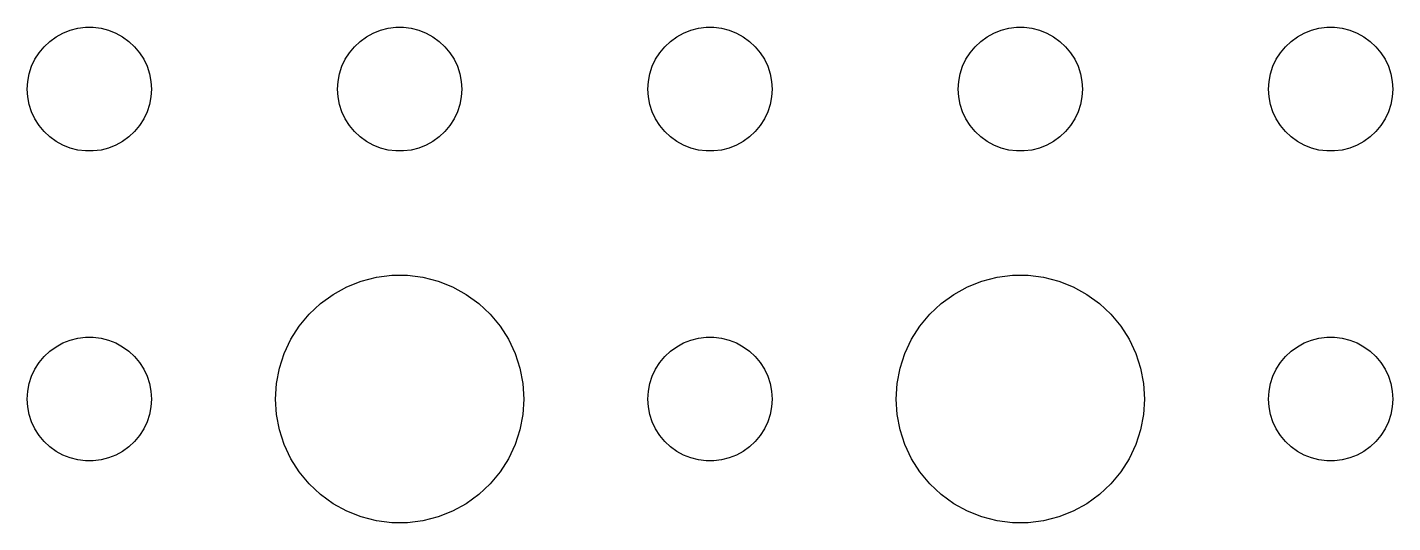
# Model space of a CAD drawing. Header units: metres. Extents: x -150 to 150, y -149 to 149.
# Drawn here: x -76.5 to -43.5, y -40.49 to -28.5 of the extents above; entities that cross this region are included whole.
import ezdxf

# ---------------------------------------------------------------- set-up
doc = ezdxf.new("R2010")
doc.units = ezdxf.units.M

msp = doc.modelspace()

# ---------------------------------------------------------------- linework, layer by layer
for p, q in [((-75.8037, -28.7335), (-75.6387, -28.6427)), ((-75.6387, -28.6427), (-75.4635, -28.5734)), ((-75.4635, -28.5734), (-75.2811, -28.5266)), ((-75.2811, -28.5266), (-75.0942, -28.503)), ((-75.0942, -28.503), (-74.9058, -28.503)), ((-74.9058, -28.503), (-74.7189, -28.5266)), ((-74.7189, -28.5266), (-74.5365, -28.5734)), ((-74.5365, -28.5734), (-74.3613, -28.6427)), ((-74.3613, -28.6427), (-74.1963, -28.7335)), ((-68.3037, -28.7335), (-68.1387, -28.6427)), ((-68.1387, -28.6427), (-67.9635, -28.5734)), ((-67.9635, -28.5734), (-67.7811, -28.5266)), ((-67.7811, -28.5266), (-67.5942, -28.503)), ((-67.5942, -28.503), (-67.4058, -28.503)), ((-67.4058, -28.503), (-67.2189, -28.5266)), ((-67.2189, -28.5266), (-67.0365, -28.5734)), ((-67.0365, -28.5734), (-66.8613, -28.6427)), ((-66.8613, -28.6427), (-66.6963, -28.7335)), ((-60.8037, -28.7335), (-60.6387, -28.6427)), ((-60.6387, -28.6427), (-60.4635, -28.5734)), ((-60.4635, -28.5734), (-60.2811, -28.5266)), ((-60.2811, -28.5266), (-60.0942, -28.503)), ((-60.0942, -28.503), (-59.9058, -28.503)), ((-59.9058, -28.503), (-59.7189, -28.5266)), ((-59.7189, -28.5266), (-59.5365, -28.5734)), ((-59.5365, -28.5734), (-59.3613, -28.6427)), ((-59.3613, -28.6427), (-59.1963, -28.7335)), ((-53.3037, -28.7335), (-53.1387, -28.6427)), ((-53.1387, -28.6427), (-52.9635, -28.5734)), ((-52.9635, -28.5734), (-52.7811, -28.5266)), ((-52.7811, -28.5266), (-52.5942, -28.503)), ((-52.5942, -28.503), (-52.4058, -28.503)), ((-52.4058, -28.503), (-52.2189, -28.5266)), ((-52.2189, -28.5266), (-52.0365, -28.5734)), ((-52.0365, -28.5734), (-51.8613, -28.6427)), ((-51.8613, -28.6427), (-51.6963, -28.7335)), ((-45.8037, -28.7335), (-45.6387, -28.6427)), ((-45.6387, -28.6427), (-45.4635, -28.5734)), ((-45.4635, -28.5734), (-45.2811, -28.5266)), ((-45.2811, -28.5266), (-45.0942, -28.503)), ((-45.0942, -28.503), (-44.9058, -28.503)), ((-44.9058, -28.503), (-44.7189, -28.5266)), ((-44.7189, -28.5266), (-44.5365, -28.5734)), ((-44.5365, -28.5734), (-44.3613, -28.6427)), ((-44.3613, -28.6427), (-44.1963, -28.7335)), ((-76.2135, -29.1183), (-76.0934, -28.9732)), ((-76.0934, -28.9732), (-75.9561, -28.8442)), ((-75.9561, -28.8442), (-75.8037, -28.7335)), ((-74.1963, -28.7335), (-74.0439, -28.8442)), ((-74.0439, -28.8442), (-73.9065, -28.9732)), ((-73.9065, -28.9732), (-73.7865, -29.1183)), ((-68.7135, -29.1183), (-68.5934, -28.9732)), ((-68.5934, -28.9732), (-68.4561, -28.8442)), ((-68.4561, -28.8442), (-68.3037, -28.7335)), ((-66.6963, -28.7335), (-66.5439, -28.8442)), ((-66.5439, -28.8442), (-66.4065, -28.9732)), ((-66.4065, -28.9732), (-66.2865, -29.1183)), ((-61.2135, -29.1183), (-61.0934, -28.9732)), ((-61.0934, -28.9732), (-60.9561, -28.8442)), ((-60.9561, -28.8442), (-60.8037, -28.7335)), ((-59.1963, -28.7335), (-59.0439, -28.8442)), ((-59.0439, -28.8442), (-58.9065, -28.9732)), ((-58.9065, -28.9732), (-58.7865, -29.1183)), ((-53.7135, -29.1183), (-53.5934, -28.9732)), ((-53.5934, -28.9732), (-53.4561, -28.8442)), ((-53.4561, -28.8442), (-53.3037, -28.7335)), ((-51.6963, -28.7335), (-51.5439, -28.8442)), ((-51.5439, -28.8442), (-51.4065, -28.9732)), ((-51.4065, -28.9732), (-51.2865, -29.1183)), ((-46.2135, -29.1183), (-46.0934, -28.9732)), ((-46.0934, -28.9732), (-45.9561, -28.8442)), ((-45.9561, -28.8442), (-45.8037, -28.7335)), ((-44.1963, -28.7335), (-44.0439, -28.8442)), ((-44.0439, -28.8442), (-43.9065, -28.9732)), ((-43.9065, -28.9732), (-43.7865, -29.1183)), ((-76.3947, -29.4478), (-76.3145, -29.2774)), ((-76.3145, -29.2774), (-76.2135, -29.1183)), ((-73.7865, -29.1183), (-73.6855, -29.2774)), ((-73.6855, -29.2774), (-73.6053, -29.4478)), ((-68.8947, -29.4478), (-68.8145, -29.2774)), ((-68.8145, -29.2774), (-68.7135, -29.1183)), ((-66.2865, -29.1183), (-66.1855, -29.2774)), ((-66.1855, -29.2774), (-66.1053, -29.4478)), ((-61.3947, -29.4478), (-61.3145, -29.2774)), ((-61.3145, -29.2774), (-61.2135, -29.1183)), ((-58.7865, -29.1183), (-58.6855, -29.2774)), ((-58.6855, -29.2774), (-58.6053, -29.4478)), ((-53.8947, -29.4478), (-53.8145, -29.2774)), ((-53.8145, -29.2774), (-53.7135, -29.1183)), ((-51.2865, -29.1183), (-51.1855, -29.2774)), ((-51.1855, -29.2774), (-51.1053, -29.4478)), ((-46.3947, -29.4478), (-46.3145, -29.2774)), ((-46.3145, -29.2774), (-46.2135, -29.1183)), ((-43.7865, -29.1183), (-43.6855, -29.2774)), ((-43.6855, -29.2774), (-43.6053, -29.4478)), ((-76.4882, -29.812), (-76.4529, -29.627)), ((-76.4529, -29.627), (-76.3947, -29.4478)), ((-73.6053, -29.4478), (-73.5471, -29.627)), ((-73.5471, -29.627), (-73.5118, -29.812)), ((-68.9882, -29.812), (-68.9529, -29.627)), ((-68.9529, -29.627), (-68.8947, -29.4478)), ((-66.1053, -29.4478), (-66.0471, -29.627)), ((-66.0471, -29.627), (-66.0118, -29.812)), ((-61.4882, -29.812), (-61.4529, -29.627)), ((-61.4529, -29.627), (-61.3947, -29.4478)), ((-58.6053, -29.4478), (-58.5471, -29.627)), ((-58.5471, -29.627), (-58.5118, -29.812)), ((-53.9882, -29.812), (-53.9529, -29.627)), ((-53.9529, -29.627), (-53.8947, -29.4478)), ((-51.1053, -29.4478), (-51.0471, -29.627)), ((-51.0471, -29.627), (-51.0118, -29.812)), ((-46.4882, -29.812), (-46.4529, -29.627)), ((-46.4529, -29.627), (-46.3947, -29.4478)), ((-43.6053, -29.4478), (-43.5471, -29.627)), ((-43.5471, -29.627), (-43.5118, -29.812)), ((-76.5, -30), (-76.4882, -29.812)), ((-76.4882, -30.188), (-76.5, -30)), ((-73.5118, -29.812), (-73.5, -30)), ((-73.5, -30), (-73.5118, -30.188)), ((-69, -30), (-68.9882, -29.812)), ((-68.9882, -30.188), (-69, -30)), ((-66.0118, -29.812), (-66, -30)), ((-66, -30), (-66.0118, -30.188)), ((-61.5, -30), (-61.4882, -29.812)), ((-61.4882, -30.188), (-61.5, -30)), ((-58.5118, -29.812), (-58.5, -30)), ((-58.5, -30), (-58.5118, -30.188)), ((-54, -30), (-53.9882, -29.812)), ((-53.9882, -30.188), (-54, -30)), ((-51.0118, -29.812), (-51, -30)), ((-51, -30), (-51.0118, -30.188)), ((-46.5, -30), (-46.4882, -29.812)), ((-46.4882, -30.188), (-46.5, -30)), ((-43.5118, -29.812), (-43.5, -30)), ((-43.5, -30), (-43.5118, -30.188)), ((-76.4529, -30.373), (-76.4882, -30.188)), ((-73.5118, -30.188), (-73.5471, -30.373)), ((-68.9529, -30.373), (-68.9882, -30.188)), ((-66.0118, -30.188), (-66.0471, -30.373)), ((-61.4529, -30.373), (-61.4882, -30.188)), ((-58.5118, -30.188), (-58.5471, -30.373)), ((-53.9529, -30.373), (-53.9882, -30.188)), ((-51.0118, -30.188), (-51.0471, -30.373)), ((-46.4529, -30.373), (-46.4882, -30.188)), ((-43.5118, -30.188), (-43.5471, -30.373)), ((-76.3947, -30.5522), (-76.4529, -30.373)), ((-76.3145, -30.7226), (-76.3947, -30.5522)), ((-73.6053, -30.5522), (-73.6855, -30.7226)), ((-73.5471, -30.373), (-73.6053, -30.5522)), ((-68.8947, -30.5522), (-68.9529, -30.373)), ((-68.8145, -30.7226), (-68.8947, -30.5522)), ((-66.1053, -30.5522), (-66.1855, -30.7226)), ((-66.0471, -30.373), (-66.1053, -30.5522)), ((-61.3947, -30.5522), (-61.4529, -30.373)), ((-61.3145, -30.7226), (-61.3947, -30.5522)), ((-58.6053, -30.5522), (-58.6855, -30.7226)), ((-58.5471, -30.373), (-58.6053, -30.5522)), ((-53.8947, -30.5522), (-53.9529, -30.373)), ((-53.8145, -30.7226), (-53.8947, -30.5522)), ((-51.1053, -30.5522), (-51.1855, -30.7226)), ((-51.0471, -30.373), (-51.1053, -30.5522)), ((-46.3947, -30.5522), (-46.4529, -30.373)), ((-46.3145, -30.7226), (-46.3947, -30.5522)), ((-43.6053, -30.5522), (-43.6855, -30.7226)), ((-43.5471, -30.373), (-43.6053, -30.5522)), ((-76.2135, -30.8817), (-76.3145, -30.7226)), ((-76.0934, -31.0268), (-76.2135, -30.8817)), ((-73.7865, -30.8817), (-73.9065, -31.0268)), ((-73.6855, -30.7226), (-73.7865, -30.8817)), ((-68.7135, -30.8817), (-68.8145, -30.7226)), ((-68.5934, -31.0268), (-68.7135, -30.8817)), ((-66.2865, -30.8817), (-66.4065, -31.0268)), ((-66.1855, -30.7226), (-66.2865, -30.8817)), ((-61.2135, -30.8817), (-61.3145, -30.7226)), ((-61.0934, -31.0268), (-61.2135, -30.8817)), ((-58.7865, -30.8817), (-58.9065, -31.0268)), ((-58.6855, -30.7226), (-58.7865, -30.8817)), ((-53.7135, -30.8817), (-53.8145, -30.7226)), ((-53.5934, -31.0268), (-53.7135, -30.8817)), ((-51.2865, -30.8817), (-51.4065, -31.0268)), ((-51.1855, -30.7226), (-51.2865, -30.8817)), ((-46.2135, -30.8817), (-46.3145, -30.7226)), ((-46.0934, -31.0268), (-46.2135, -30.8817)), ((-43.7865, -30.8817), (-43.9065, -31.0268)), ((-43.6855, -30.7226), (-43.7865, -30.8817)), ((-75.9561, -31.1558), (-76.0934, -31.0268)), ((-75.8037, -31.2665), (-75.9561, -31.1558)), ((-75.6387, -31.3572), (-75.8037, -31.2665)), ((-74.1963, -31.2665), (-74.3613, -31.3572)), ((-74.0439, -31.1558), (-74.1963, -31.2665)), ((-73.9065, -31.0268), (-74.0439, -31.1558)), ((-68.4561, -31.1558), (-68.5934, -31.0268)), ((-68.3037, -31.2665), (-68.4561, -31.1558)), ((-68.1387, -31.3572), (-68.3037, -31.2665)), ((-66.6963, -31.2665), (-66.8613, -31.3572)), ((-66.5439, -31.1558), (-66.6963, -31.2665)), ((-66.4065, -31.0268), (-66.5439, -31.1558)), ((-60.9561, -31.1558), (-61.0934, -31.0268)), ((-60.8037, -31.2665), (-60.9561, -31.1558)), ((-60.6387, -31.3572), (-60.8037, -31.2665)), ((-59.1963, -31.2665), (-59.3613, -31.3572)), ((-59.0439, -31.1558), (-59.1963, -31.2665)), ((-58.9065, -31.0268), (-59.0439, -31.1558)), ((-53.4561, -31.1558), (-53.5934, -31.0268)), ((-53.3037, -31.2665), (-53.4561, -31.1558)), ((-53.1387, -31.3572), (-53.3037, -31.2665)), ((-51.6963, -31.2665), (-51.8613, -31.3572)), ((-51.5439, -31.1558), (-51.6963, -31.2665)), ((-51.4065, -31.0268), (-51.5439, -31.1558)), ((-45.9561, -31.1558), (-46.0934, -31.0268)), ((-45.8037, -31.2665), (-45.9561, -31.1558)), ((-45.6387, -31.3572), (-45.8037, -31.2665)), ((-44.1963, -31.2665), (-44.3613, -31.3572)), ((-44.0439, -31.1558), (-44.1963, -31.2665)), ((-43.9065, -31.0268), (-44.0439, -31.1558)), ((-75.4635, -31.4266), (-75.6387, -31.3572)), ((-75.2811, -31.4734), (-75.4635, -31.4266)), ((-75.0942, -31.497), (-75.2811, -31.4734)), ((-74.9058, -31.497), (-75.0942, -31.497)), ((-74.7189, -31.4734), (-74.9058, -31.497)), ((-74.5365, -31.4266), (-74.7189, -31.4734)), ((-74.3613, -31.3572), (-74.5365, -31.4266)), ((-67.9635, -31.4266), (-68.1387, -31.3572)), ((-67.7811, -31.4734), (-67.9635, -31.4266)), ((-67.5942, -31.497), (-67.7811, -31.4734)), ((-67.4058, -31.497), (-67.5942, -31.497)), ((-67.2189, -31.4734), (-67.4058, -31.497)), ((-67.0365, -31.4266), (-67.2189, -31.4734)), ((-66.8613, -31.3572), (-67.0365, -31.4266)), ((-60.4635, -31.4266), (-60.6387, -31.3572)), ((-60.2811, -31.4734), (-60.4635, -31.4266)), ((-60.0942, -31.497), (-60.2811, -31.4734)), ((-59.9058, -31.497), (-60.0942, -31.497)), ((-59.7189, -31.4734), (-59.9058, -31.497)), ((-59.5365, -31.4266), (-59.7189, -31.4734)), ((-59.3613, -31.3572), (-59.5365, -31.4266)), ((-52.9635, -31.4266), (-53.1387, -31.3572)), ((-52.7811, -31.4734), (-52.9635, -31.4266)), ((-52.5942, -31.497), (-52.7811, -31.4734)), ((-52.4058, -31.497), (-52.5942, -31.497)), ((-52.2189, -31.4734), (-52.4058, -31.497)), ((-52.0365, -31.4266), (-52.2189, -31.4734)), ((-51.8613, -31.3572), (-52.0365, -31.4266)), ((-45.4635, -31.4266), (-45.6387, -31.3572)), ((-45.2811, -31.4734), (-45.4635, -31.4266)), ((-45.0942, -31.497), (-45.2811, -31.4734)), ((-44.9058, -31.497), (-45.0942, -31.497)), ((-44.7189, -31.4734), (-44.9058, -31.497)), ((-44.5365, -31.4266), (-44.7189, -31.4734)), ((-44.3613, -31.3572), (-44.5365, -31.4266)), ((-68.7773, -34.7855), (-68.427, -34.6468)), ((-68.427, -34.6468), (-68.0621, -34.5531)), ((-68.0621, -34.5531), (-67.6884, -34.5059)), ((-67.6884, -34.5059), (-67.3116, -34.5059)), ((-67.3116, -34.5059), (-66.9379, -34.5531)), ((-66.9379, -34.5531), (-66.573, -34.6468)), ((-66.573, -34.6468), (-66.2227, -34.7855)), ((-53.7773, -34.7855), (-53.427, -34.6468)), ((-53.427, -34.6468), (-53.0621, -34.5531)), ((-53.0621, -34.5531), (-52.6884, -34.5059)), ((-52.6884, -34.5059), (-52.3116, -34.5059)), ((-52.3116, -34.5059), (-51.9379, -34.5531)), ((-51.9379, -34.5531), (-51.5729, -34.6468)), ((-51.5729, -34.6468), (-51.2227, -34.7855)), ((-69.4123, -35.1885), (-69.1075, -34.967)), ((-69.1075, -34.967), (-68.7773, -34.7855)), ((-66.2227, -34.7855), (-65.8925, -34.967)), ((-65.8925, -34.967), (-65.5877, -35.1885)), ((-54.4123, -35.1885), (-54.1075, -34.967)), ((-54.1075, -34.967), (-53.7773, -34.7855)), ((-51.2227, -34.7855), (-50.8925, -34.967)), ((-50.8925, -34.967), (-50.5877, -35.1885)), ((-69.6869, -35.4464), (-69.4123, -35.1885)), ((-65.5877, -35.1885), (-65.3131, -35.4464)), ((-54.6869, -35.4464), (-54.4123, -35.1885)), ((-50.5877, -35.1885), (-50.3131, -35.4464)), ((-69.927, -35.7366), (-69.6869, -35.4464)), ((-65.3131, -35.4464), (-65.073, -35.7366)), ((-54.927, -35.7366), (-54.6869, -35.4464)), ((-50.3131, -35.4464), (-50.0729, -35.7366)), ((-70.1289, -36.0547), (-69.927, -35.7366)), ((-65.073, -35.7366), (-64.8711, -36.0547)), ((-55.1289, -36.0547), (-54.927, -35.7366)), ((-50.0729, -35.7366), (-49.8711, -36.0547)), ((-75.9561, -36.3442), (-75.8037, -36.2335)), ((-75.8037, -36.2335), (-75.6387, -36.1428)), ((-75.6387, -36.1428), (-75.4635, -36.0734)), ((-75.4635, -36.0734), (-75.2811, -36.0266)), ((-75.2811, -36.0266), (-75.0942, -36.003)), ((-75.0942, -36.003), (-74.9058, -36.003)), ((-74.9058, -36.003), (-74.7189, -36.0266)), ((-74.7189, -36.0266), (-74.5365, -36.0734)), ((-74.5365, -36.0734), (-74.3613, -36.1428)), ((-74.3613, -36.1428), (-74.1963, -36.2335)), ((-74.1963, -36.2335), (-74.0439, -36.3442)), ((-70.2893, -36.3956), (-70.1289, -36.0547)), ((-64.8711, -36.0547), (-64.7107, -36.3956)), ((-60.9561, -36.3442), (-60.8037, -36.2335)), ((-60.8037, -36.2335), (-60.6387, -36.1428)), ((-60.6387, -36.1428), (-60.4635, -36.0734)), ((-60.4635, -36.0734), (-60.2811, -36.0266)), ((-60.2811, -36.0266), (-60.0942, -36.003)), ((-60.0942, -36.003), (-59.9058, -36.003)), ((-59.9058, -36.003), (-59.7189, -36.0266)), ((-59.7189, -36.0266), (-59.5365, -36.0734)), ((-59.5365, -36.0734), (-59.3613, -36.1428)), ((-59.3613, -36.1428), (-59.1963, -36.2335)), ((-59.1963, -36.2335), (-59.0439, -36.3442)), ((-55.2893, -36.3956), (-55.1289, -36.0547)), ((-49.8711, -36.0547), (-49.7107, -36.3956)), ((-45.9561, -36.3442), (-45.8037, -36.2335)), ((-45.8037, -36.2335), (-45.6387, -36.1428)), ((-45.6387, -36.1428), (-45.4635, -36.0734)), ((-45.4635, -36.0734), (-45.2811, -36.0266)), ((-45.2811, -36.0266), (-45.0942, -36.003)), ((-45.0942, -36.003), (-44.9058, -36.003)), ((-44.9058, -36.003), (-44.7189, -36.0266)), ((-44.7189, -36.0266), (-44.5365, -36.0734)), ((-44.5365, -36.0734), (-44.3613, -36.1428)), ((-44.3613, -36.1428), (-44.1963, -36.2335)), ((-44.1963, -36.2335), (-44.0439, -36.3442)), ((-76.3145, -36.7774), (-76.2135, -36.6183)), ((-76.2135, -36.6183), (-76.0934, -36.4732)), ((-76.0934, -36.4732), (-75.9561, -36.3442)), ((-74.0439, -36.3442), (-73.9065, -36.4732)), ((-73.9065, -36.4732), (-73.7865, -36.6183)), ((-73.7865, -36.6183), (-73.6855, -36.7774)), ((-70.4057, -36.7539), (-70.2893, -36.3956)), ((-64.7107, -36.3956), (-64.5943, -36.7539)), ((-61.3145, -36.7774), (-61.2135, -36.6183)), ((-61.2135, -36.6183), (-61.0934, -36.4732)), ((-61.0934, -36.4732), (-60.9561, -36.3442)), ((-59.0439, -36.3442), (-58.9065, -36.4732)), ((-58.9065, -36.4732), (-58.7865, -36.6183)), ((-58.7865, -36.6183), (-58.6855, -36.7774)), ((-55.4057, -36.7539), (-55.2893, -36.3956)), ((-49.7107, -36.3956), (-49.5942, -36.7539)), ((-46.3145, -36.7774), (-46.2135, -36.6183)), ((-46.2135, -36.6183), (-46.0934, -36.4732)), ((-46.0934, -36.4732), (-45.9561, -36.3442)), ((-44.0439, -36.3442), (-43.9065, -36.4732)), ((-43.9065, -36.4732), (-43.7865, -36.6183)), ((-43.7865, -36.6183), (-43.6855, -36.7774)), ((-76.4529, -37.127), (-76.3947, -36.9478)), ((-76.3947, -36.9478), (-76.3145, -36.7774)), ((-73.6855, -36.7774), (-73.6053, -36.9478)), ((-73.6053, -36.9478), (-73.5471, -37.127)), ((-70.4763, -37.124), (-70.4057, -36.7539)), ((-64.5943, -36.7539), (-64.5237, -37.124)), ((-61.4529, -37.127), (-61.3947, -36.9478)), ((-61.3947, -36.9478), (-61.3145, -36.7774)), ((-58.6855, -36.7774), (-58.6053, -36.9478)), ((-58.6053, -36.9478), (-58.5471, -37.127)), ((-55.4763, -37.124), (-55.4057, -36.7539)), ((-49.5942, -36.7539), (-49.5237, -37.124)), ((-46.4529, -37.127), (-46.3947, -36.9478)), ((-46.3947, -36.9478), (-46.3145, -36.7774)), ((-43.6855, -36.7774), (-43.6053, -36.9478)), ((-43.6053, -36.9478), (-43.5471, -37.127)), ((-76.4882, -37.312), (-76.4529, -37.127)), ((-73.5471, -37.127), (-73.5118, -37.312)), ((-70.5, -37.5), (-70.4763, -37.124)), ((-64.5237, -37.124), (-64.5, -37.5)), ((-61.4882, -37.312), (-61.4529, -37.127)), ((-58.5471, -37.127), (-58.5118, -37.312)), ((-55.5, -37.5), (-55.4763, -37.124)), ((-49.5237, -37.124), (-49.5, -37.5)), ((-46.4882, -37.312), (-46.4529, -37.127)), ((-43.5471, -37.127), (-43.5118, -37.312)), ((-76.5, -37.5), (-76.4882, -37.312)), ((-76.4882, -37.688), (-76.5, -37.5)), ((-73.5118, -37.312), (-73.5, -37.5)), ((-73.5, -37.5), (-73.5118, -37.688)), ((-70.4763, -37.876), (-70.5, -37.5)), ((-64.5, -37.5), (-64.5237, -37.876)), ((-61.5, -37.5), (-61.4882, -37.312)), ((-61.4882, -37.688), (-61.5, -37.5)), ((-58.5118, -37.312), (-58.5, -37.5)), ((-58.5, -37.5), (-58.5118, -37.688)), ((-55.4763, -37.876), (-55.5, -37.5)), ((-49.5, -37.5), (-49.5237, -37.876)), ((-46.5, -37.5), (-46.4882, -37.312)), ((-46.4882, -37.688), (-46.5, -37.5)), ((-43.5118, -37.312), (-43.5, -37.5)), ((-43.5, -37.5), (-43.5118, -37.688)), ((-76.4529, -37.873), (-76.4882, -37.688)), ((-76.3947, -38.0522), (-76.4529, -37.873)), ((-73.5471, -37.873), (-73.6053, -38.0522)), ((-73.5118, -37.688), (-73.5471, -37.873)), ((-70.4057, -38.2461), (-70.4763, -37.876)), ((-64.5237, -37.876), (-64.5943, -38.2461)), ((-61.4529, -37.873), (-61.4882, -37.688)), ((-61.3947, -38.0522), (-61.4529, -37.873)), ((-58.5471, -37.873), (-58.6053, -38.0522)), ((-58.5118, -37.688), (-58.5471, -37.873)), ((-55.4057, -38.2461), (-55.4763, -37.876)), ((-49.5237, -37.876), (-49.5942, -38.2461)), ((-46.4529, -37.873), (-46.4882, -37.688)), ((-46.3947, -38.0522), (-46.4529, -37.873)), ((-43.5471, -37.873), (-43.6053, -38.0522)), ((-43.5118, -37.688), (-43.5471, -37.873)), ((-76.3145, -38.2226), (-76.3947, -38.0522)), ((-76.2135, -38.3817), (-76.3145, -38.2226)), ((-73.6855, -38.2226), (-73.7865, -38.3817)), ((-73.6053, -38.0522), (-73.6855, -38.2226)), ((-70.2893, -38.6044), (-70.4057, -38.2461)), ((-64.5943, -38.2461), (-64.7107, -38.6044)), ((-61.3145, -38.2226), (-61.3947, -38.0522)), ((-61.2135, -38.3817), (-61.3145, -38.2226)), ((-58.6855, -38.2226), (-58.7865, -38.3817)), ((-58.6053, -38.0522), (-58.6855, -38.2226)), ((-55.2893, -38.6044), (-55.4057, -38.2461)), ((-49.5942, -38.2461), (-49.7107, -38.6044)), ((-46.3145, -38.2226), (-46.3947, -38.0522)), ((-46.2135, -38.3817), (-46.3145, -38.2226)), ((-43.6855, -38.2226), (-43.7865, -38.3817)), ((-43.6053, -38.0522), (-43.6855, -38.2226)), ((-76.0934, -38.5268), (-76.2135, -38.3817)), ((-75.9561, -38.6558), (-76.0934, -38.5268)), ((-73.9065, -38.5268), (-74.0439, -38.6558)), ((-73.7865, -38.3817), (-73.9065, -38.5268)), ((-70.1289, -38.9453), (-70.2893, -38.6044)), ((-64.7107, -38.6044), (-64.8711, -38.9453)), ((-61.0934, -38.5268), (-61.2135, -38.3817)), ((-60.9561, -38.6558), (-61.0934, -38.5268)), ((-58.9065, -38.5268), (-59.0439, -38.6558)), ((-58.7865, -38.3817), (-58.9065, -38.5268)), ((-55.1289, -38.9453), (-55.2893, -38.6044)), ((-49.7107, -38.6044), (-49.8711, -38.9453)), ((-46.0934, -38.5268), (-46.2135, -38.3817)), ((-45.9561, -38.6558), (-46.0934, -38.5268)), ((-43.9065, -38.5268), (-44.0439, -38.6558)), ((-43.7865, -38.3817), (-43.9065, -38.5268)), ((-75.8037, -38.7665), (-75.9561, -38.6558)), ((-75.6387, -38.8572), (-75.8037, -38.7665)), ((-75.4635, -38.9266), (-75.6387, -38.8572)), ((-75.2811, -38.9734), (-75.4635, -38.9266)), ((-74.5365, -38.9266), (-74.7189, -38.9734)), ((-74.3613, -38.8572), (-74.5365, -38.9266)), ((-74.1963, -38.7665), (-74.3613, -38.8572)), ((-74.0439, -38.6558), (-74.1963, -38.7665)), ((-60.8037, -38.7665), (-60.9561, -38.6558)), ((-60.6387, -38.8572), (-60.8037, -38.7665)), ((-60.4635, -38.9266), (-60.6387, -38.8572)), ((-60.2811, -38.9734), (-60.4635, -38.9266)), ((-59.5365, -38.9266), (-59.7189, -38.9734)), ((-59.3613, -38.8572), (-59.5365, -38.9266)), ((-59.1963, -38.7665), (-59.3613, -38.8572)), ((-59.0439, -38.6558), (-59.1963, -38.7665)), ((-45.8037, -38.7665), (-45.9561, -38.6558)), ((-45.6387, -38.8572), (-45.8037, -38.7665)), ((-45.4635, -38.9266), (-45.6387, -38.8572)), ((-45.2811, -38.9734), (-45.4635, -38.9266)), ((-44.5365, -38.9266), (-44.7189, -38.9734)), ((-44.3613, -38.8572), (-44.5365, -38.9266)), ((-44.1963, -38.7665), (-44.3613, -38.8572)), ((-44.0439, -38.6558), (-44.1963, -38.7665)), ((-75.0942, -38.997), (-75.2811, -38.9734)), ((-74.9058, -38.997), (-75.0942, -38.997)), ((-74.7189, -38.9734), (-74.9058, -38.997)), ((-69.927, -39.2634), (-70.1289, -38.9453)), ((-69.6869, -39.5536), (-69.927, -39.2634)), ((-65.073, -39.2634), (-65.3131, -39.5536)), ((-64.8711, -38.9453), (-65.073, -39.2634)), ((-60.0942, -38.997), (-60.2811, -38.9734)), ((-59.9058, -38.997), (-60.0942, -38.997)), ((-59.7189, -38.9734), (-59.9058, -38.997)), ((-54.927, -39.2634), (-55.1289, -38.9453)), ((-54.6869, -39.5536), (-54.927, -39.2634)), ((-50.0729, -39.2634), (-50.3131, -39.5536)), ((-49.8711, -38.9453), (-50.0729, -39.2634)), ((-45.0942, -38.997), (-45.2811, -38.9734)), ((-44.9058, -38.997), (-45.0942, -38.997)), ((-44.7189, -38.9734), (-44.9058, -38.997)), ((-69.4123, -39.8115), (-69.6869, -39.5536)), ((-65.3131, -39.5536), (-65.5877, -39.8115)), ((-54.4123, -39.8115), (-54.6869, -39.5536)), ((-50.3131, -39.5536), (-50.5877, -39.8115)), ((-69.1075, -40.033), (-69.4123, -39.8115)), ((-65.5877, -39.8115), (-65.8925, -40.033)), ((-54.1075, -40.033), (-54.4123, -39.8115)), ((-50.5877, -39.8115), (-50.8925, -40.033)), ((-68.7773, -40.2145), (-69.1075, -40.033)), ((-68.427, -40.3532), (-68.7773, -40.2145)), ((-66.2227, -40.2145), (-66.573, -40.3532)), ((-65.8925, -40.033), (-66.2227, -40.2145)), ((-53.7773, -40.2145), (-54.1075, -40.033)), ((-53.427, -40.3532), (-53.7773, -40.2145)), ((-51.2227, -40.2145), (-51.5729, -40.3532)), ((-50.8925, -40.033), (-51.2227, -40.2145)), ((-68.0621, -40.4469), (-68.427, -40.3532)), ((-67.6884, -40.4941), (-68.0621, -40.4469)), ((-67.3116, -40.4941), (-67.6884, -40.4941)), ((-66.9379, -40.4469), (-67.3116, -40.4941)), ((-66.573, -40.3532), (-66.9379, -40.4469)), ((-53.0621, -40.4469), (-53.427, -40.3532)), ((-52.6884, -40.4941), (-53.0621, -40.4469)), ((-52.3116, -40.4941), (-52.6884, -40.4941)), ((-51.9379, -40.4469), (-52.3116, -40.4941)), ((-51.5729, -40.3532), (-51.9379, -40.4469))]:
    msp.add_line(p, q)

doc.saveas('drawing.dxf')
